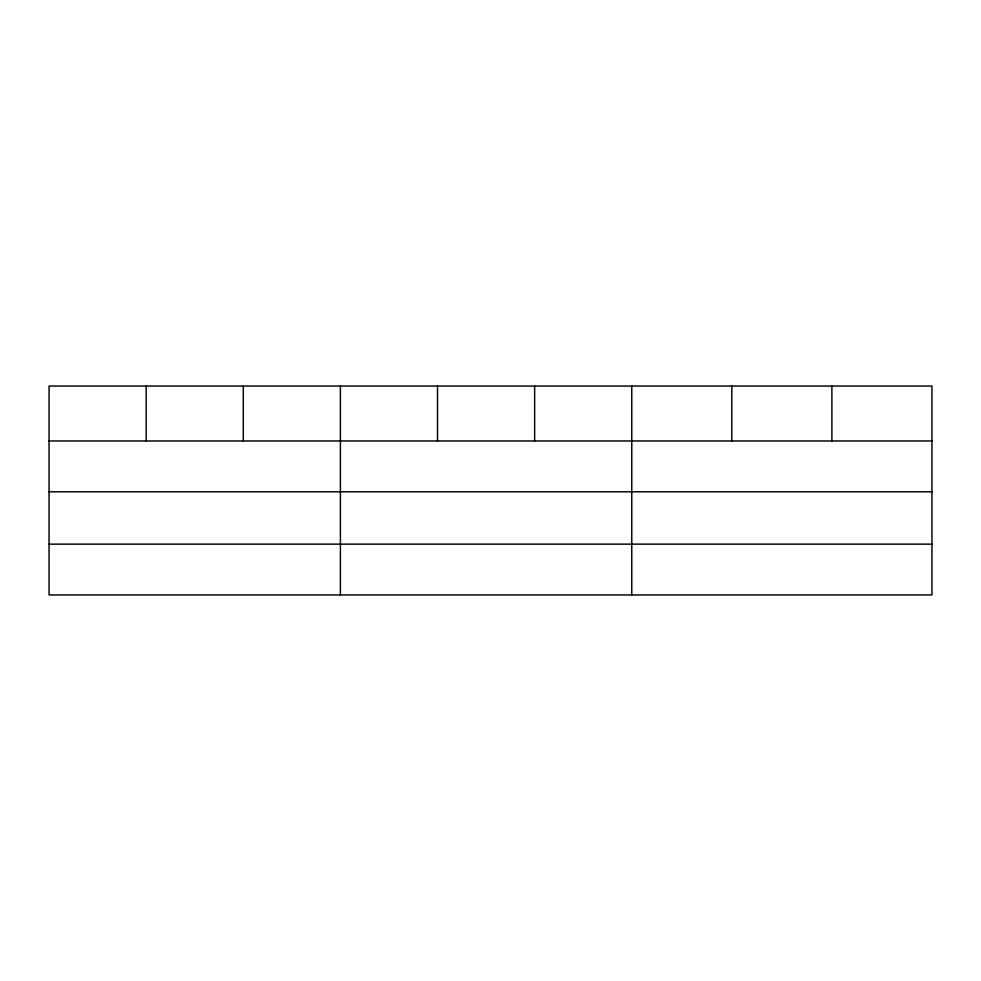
<?xml version="1.0" encoding="UTF-8"?>
<svg xmlns="http://www.w3.org/2000/svg" width="981" height="981" viewBox="0 0 981 981"><rect width="100%" height="100%" fill="white"/><g stroke="black" fill="none" stroke-linecap="round" stroke-linejoin="round"><path stroke-width="1.47" d="M931.95 491.788L931.95 386.048L49.05 386.048L49.05 594.952L931.95 594.952L931.95 491.788L49.05 491.788M49.05 440.972L931.95 440.972M49.05 544.136L931.95 544.136M831.888 386.048L831.888 440.972M731.826 386.048L731.826 440.972M631.764 386.048L631.764 594.952M534.645 386.048L534.645 440.972M437.526 386.048L437.526 440.972M340.407 386.048L340.407 594.952M243.288 386.048L243.288 440.972M146.169 386.048L146.169 440.972"/></g></svg>
